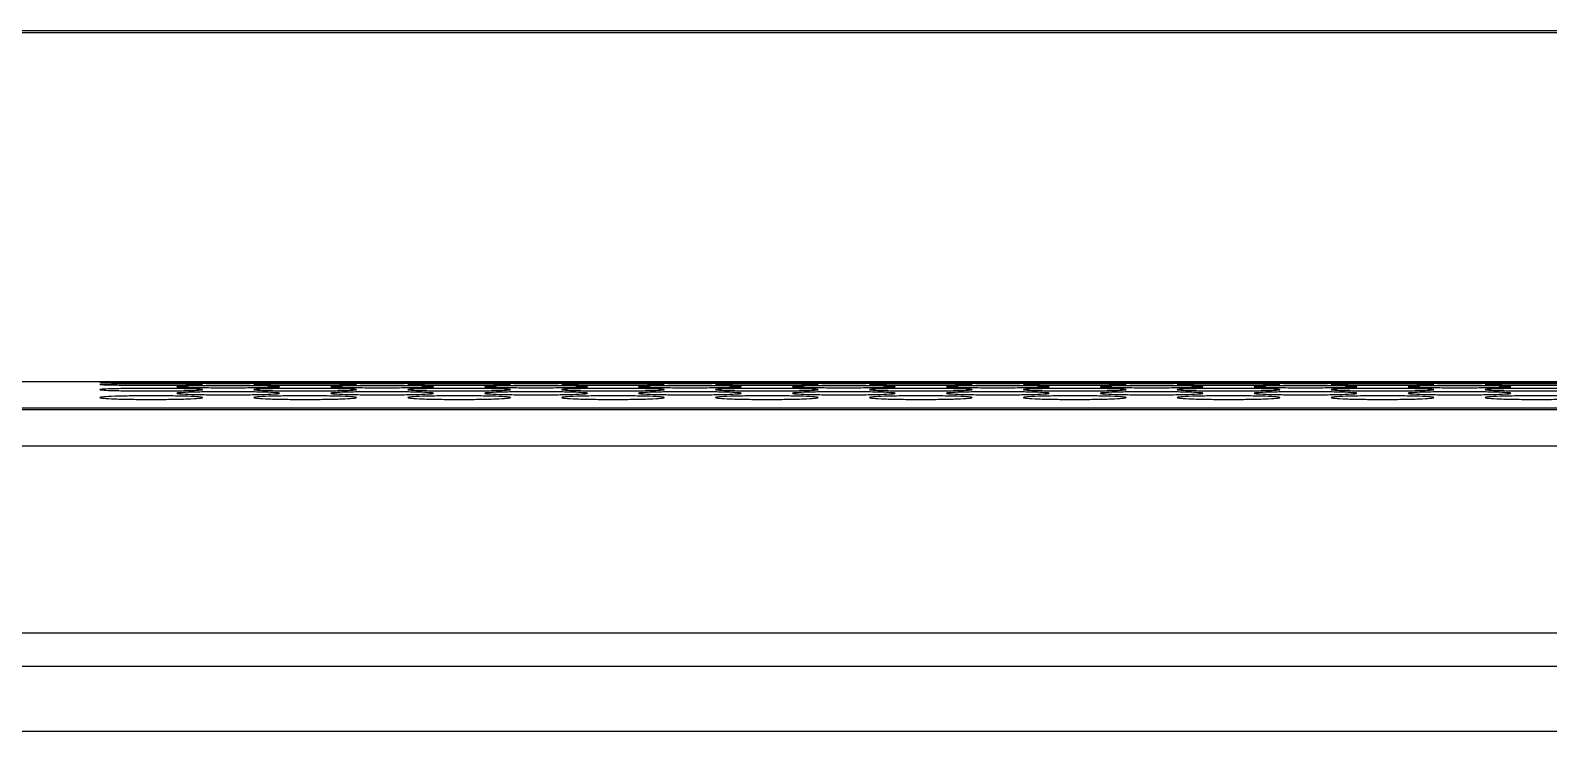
# Model space of a CAD drawing. Header units: millimetres. Extents: x 0.6 to 29.2, y 0.5 to 20.5.
# Drawn here: x 19.432 to 20.221, y 10.275 to 10.639 of the extents above; entities that cross this region are included whole.
import ezdxf

# ---------------------------------------------------------------- set-up
doc = ezdxf.new("R2010")
doc.units = ezdxf.units.MM

msp = doc.modelspace()

# ---------------------------------------------------------------- linework, layer by layer
for p, q in [((17.86135, 10.63898), (20.86135, 10.63898)), ((17.86135, 10.63796), (20.86135, 10.63796)), ((19.51542, 10.45639), (19.20728, 10.45639)), ((19.59542, 10.45639), (19.55394, 10.45639)), ((19.67542, 10.45639), (19.63394, 10.45639)), ((19.75542, 10.45639), (19.71394, 10.45639)), ((19.83542, 10.45639), (19.79394, 10.45639)), ((19.91542, 10.45639), (19.87394, 10.45639)), ((19.99542, 10.45639), (19.95394, 10.45639)), ((20.07542, 10.45639), (20.03394, 10.45639)), ((20.15542, 10.45639), (20.11394, 10.45639)), ((20.23542, 10.45639), (20.19394, 10.45639)), ((17.86135, 10.44286), (20.86135, 10.44286)), ((17.86135, 10.44195), (20.86135, 10.44195)), ((17.86135, 10.42316), (20.86135, 10.42316)), ((17.86135, 10.32592), (20.86135, 10.32592)), ((17.86135, 10.30873), (20.86135, 10.30873)), ((20.79468, 10.27466), (19.39468, 10.27466))]:
    msp.add_line(p, q)
for points, knots in [([(19.49468, 10.45637), (19.49819, 10.45637), (19.50521, 10.45636), (19.51398, 10.45635), (19.52011, 10.45633), (19.52197, 10.45629), (19.52011, 10.45625), (19.51398, 10.4562), (19.50522, 10.45617), (19.49468, 10.45616), (19.48415, 10.45617), (19.47539, 10.4562), (19.46926, 10.45625), (19.4674, 10.45629), (19.46926, 10.45633), (19.47539, 10.45635), (19.48415, 10.45636), (19.49117, 10.45637), (19.49468, 10.45637)], [0, 0, 0, 0, 0.062528, 0.12499, 0.187437, 0.249996, 0.312448, 0.375003, 0.437456, 0.500008, 0.562451, 0.625015, 0.68746, 0.75002, 0.81247, 0.875027, 0.937563, 1, 1, 1, 1]), ([(19.49468, 10.45539), (19.49819, 10.45539), (19.50521, 10.45538), (19.51398, 10.4553), (19.52011, 10.45519), (19.52197, 10.45504), (19.52011, 10.45489), (19.51398, 10.45475), (19.50522, 10.45465), (19.49468, 10.45462), (19.48415, 10.45465), (19.47539, 10.45475), (19.46926, 10.45489), (19.4674, 10.45504), (19.46926, 10.45519), (19.47539, 10.4553), (19.48415, 10.45538), (19.49117, 10.45539), (19.49468, 10.45539)], [0, 0, 0, 0, 0.062528, 0.12499, 0.187437, 0.249996, 0.312448, 0.375003, 0.437456, 0.500008, 0.562451, 0.625015, 0.68746, 0.750019, 0.81247, 0.875027, 0.937563, 1, 1, 1, 1]), ([(19.49468, 10.45297), (19.49819, 10.45296), (19.50521, 10.45295), (19.51398, 10.4528), (19.52011, 10.4526), (19.52197, 10.45234), (19.52011, 10.45208), (19.51398, 10.45185), (19.50522, 10.45169), (19.49468, 10.45164), (19.48415, 10.45169), (19.47539, 10.45185), (19.46926, 10.45208), (19.4674, 10.45234), (19.46926, 10.4526), (19.47539, 10.4528), (19.48415, 10.45295), (19.49117, 10.45297), (19.49468, 10.45297)], [0, 0, 0, 0, 0.062528, 0.12499, 0.187437, 0.249996, 0.312447, 0.375003, 0.437456, 0.500008, 0.562451, 0.625015, 0.68746, 0.750019, 0.81247, 0.875027, 0.937563, 1, 1, 1, 1]), ([(19.49468, 10.44911), (19.49819, 10.4491), (19.50521, 10.44908), (19.51398, 10.44887), (19.52011, 10.44857), (19.52197, 10.44821), (19.52011, 10.44783), (19.51398, 10.44751), (19.50522, 10.44729), (19.49468, 10.44722), (19.48415, 10.44729), (19.47539, 10.44751), (19.46926, 10.44783), (19.4674, 10.44821), (19.46926, 10.44857), (19.47539, 10.44887), (19.48415, 10.44908), (19.49117, 10.4491), (19.49468, 10.44911)], [0, 0, 0, 0, 0.062528, 0.12499, 0.187437, 0.249996, 0.312447, 0.375003, 0.437456, 0.500008, 0.562451, 0.625015, 0.68746, 0.75002, 0.81247, 0.875027, 0.937563, 1, 1, 1, 1]), ([(19.53468, 10.45606), (19.53819, 10.45606), (19.54521, 10.45605), (19.55398, 10.45601), (19.56011, 10.45594), (19.56197, 10.45585), (19.56011, 10.45575), (19.55398, 10.45566), (19.54522, 10.45559), (19.53468, 10.45557), (19.52415, 10.45559), (19.51539, 10.45566), (19.50926, 10.45575), (19.5074, 10.45585), (19.50926, 10.45594), (19.51539, 10.45601), (19.52415, 10.45605), (19.53117, 10.45606), (19.53468, 10.45606)], [0, 0, 0, 0, 0.062528, 0.12499, 0.187437, 0.249996, 0.312448, 0.375003, 0.437456, 0.500007, 0.562452, 0.625015, 0.68746, 0.750019, 0.81247, 0.875027, 0.937563, 1, 1, 1, 1]), ([(19.53468, 10.45436), (19.53819, 10.45436), (19.54521, 10.45434), (19.55398, 10.45423), (19.56011, 10.45407), (19.56197, 10.45387), (19.56011, 10.45366), (19.55398, 10.45348), (19.54522, 10.45335), (19.53468, 10.45331), (19.52415, 10.45335), (19.51539, 10.45348), (19.50926, 10.45366), (19.5074, 10.45387), (19.50926, 10.45407), (19.51539, 10.45423), (19.52415, 10.45434), (19.53117, 10.45436), (19.53468, 10.45436)], [0, 0, 0, 0, 0.0625282, 0.1249904, 0.1874368, 0.2499958, 0.3124478, 0.3750034, 0.4374559, 0.5000074, 0.5624515, 0.6250154, 0.6874597, 0.7500194, 0.8124698, 0.8750273, 0.9375634, 1, 1, 1, 1]), ([(19.53468, 10.45122), (19.53819, 10.45121), (19.54521, 10.45119), (19.55398, 10.45101), (19.56011, 10.45076), (19.56197, 10.45045), (19.56011, 10.45013), (19.55398, 10.44986), (19.54522, 10.44967), (19.53468, 10.44961), (19.52415, 10.44967), (19.51539, 10.44986), (19.50926, 10.45013), (19.5074, 10.45045), (19.50926, 10.45076), (19.51539, 10.45101), (19.52415, 10.45119), (19.53117, 10.45121), (19.53468, 10.45122)], [0, 0, 0, 0, 0.062528, 0.12499, 0.187437, 0.249996, 0.312448, 0.375003, 0.437456, 0.500007, 0.562452, 0.625015, 0.68746, 0.75002, 0.81247, 0.875027, 0.937563, 1, 1, 1, 1]), ([(19.55394, 10.45639), (19.55381, 10.45639), (19.55176, 10.45639), (19.54501, 10.45639), (19.53468, 10.45639), (19.52435, 10.45639), (19.51761, 10.45639), (19.51555, 10.45639), (19.51542, 10.45639)], [0, 0, 0, 0, 0.016729, 0.258211, 0.500075, 0.741524, 0.983435, 1, 1, 1, 1]), ([(19.57468, 10.45637), (19.57819, 10.45637), (19.58521, 10.45636), (19.59398, 10.45635), (19.60011, 10.45633), (19.60197, 10.45629), (19.60011, 10.45625), (19.59398, 10.4562), (19.58522, 10.45617), (19.57468, 10.45616), (19.56415, 10.45617), (19.55539, 10.4562), (19.54926, 10.45625), (19.5474, 10.45629), (19.54926, 10.45633), (19.55539, 10.45635), (19.56415, 10.45636), (19.57117, 10.45637), (19.57468, 10.45637)], [0, 0, 0, 0, 0.062528, 0.12499, 0.187437, 0.249996, 0.312448, 0.375003, 0.437456, 0.500007, 0.562452, 0.625015, 0.68746, 0.75002, 0.81247, 0.875027, 0.937563, 1, 1, 1, 1]), ([(19.57468, 10.45539), (19.57819, 10.45539), (19.58521, 10.45538), (19.59398, 10.4553), (19.60011, 10.45519), (19.60197, 10.45504), (19.60011, 10.45489), (19.59398, 10.45475), (19.58522, 10.45465), (19.57468, 10.45462), (19.56415, 10.45465), (19.55539, 10.45475), (19.54926, 10.45489), (19.5474, 10.45504), (19.54926, 10.45519), (19.55539, 10.4553), (19.56415, 10.45538), (19.57117, 10.45539), (19.57468, 10.45539)], [0, 0, 0, 0, 0.0625282, 0.1249903, 0.1874369, 0.2499958, 0.3124478, 0.3750033, 0.437456, 0.5000075, 0.5624517, 0.6250151, 0.6874599, 0.7500195, 0.8124699, 0.8750273, 0.9375634, 1, 1, 1, 1]), ([(19.57468, 10.45297), (19.57819, 10.45296), (19.58521, 10.45295), (19.59398, 10.4528), (19.60011, 10.4526), (19.60197, 10.45234), (19.60011, 10.45208), (19.59398, 10.45185), (19.58522, 10.45169), (19.57468, 10.45164), (19.56415, 10.45169), (19.55539, 10.45185), (19.54926, 10.45208), (19.5474, 10.45234), (19.54926, 10.4526), (19.55539, 10.4528), (19.56415, 10.45295), (19.57117, 10.45297), (19.57468, 10.45297)], [0, 0, 0, 0, 0.062528, 0.12499, 0.187437, 0.249996, 0.312448, 0.375003, 0.437456, 0.500007, 0.562452, 0.625015, 0.68746, 0.750019, 0.81247, 0.875027, 0.937563, 1, 1, 1, 1]), ([(19.57468, 10.44911), (19.57819, 10.4491), (19.58521, 10.44908), (19.59398, 10.44887), (19.60011, 10.44857), (19.60197, 10.44821), (19.60011, 10.44783), (19.59398, 10.44751), (19.58522, 10.44729), (19.57468, 10.44722), (19.56415, 10.44729), (19.55539, 10.44751), (19.54926, 10.44783), (19.5474, 10.44821), (19.54926, 10.44857), (19.55539, 10.44887), (19.56415, 10.44908), (19.57117, 10.4491), (19.57468, 10.44911)], [0, 0, 0, 0, 0.062528, 0.12499, 0.187437, 0.249996, 0.312448, 0.375003, 0.437456, 0.500007, 0.562451, 0.625015, 0.68746, 0.75002, 0.81247, 0.875027, 0.937563, 1, 1, 1, 1]), ([(19.61468, 10.45606), (19.61819, 10.45606), (19.62521, 10.45605), (19.63398, 10.45601), (19.64011, 10.45594), (19.64197, 10.45585), (19.64011, 10.45575), (19.63398, 10.45566), (19.62522, 10.45559), (19.61468, 10.45557), (19.60415, 10.45559), (19.59539, 10.45566), (19.58926, 10.45575), (19.5874, 10.45585), (19.58926, 10.45594), (19.59539, 10.45601), (19.60415, 10.45605), (19.61117, 10.45606), (19.61468, 10.45606)], [0, 0, 0, 0, 0.062528, 0.12499, 0.187437, 0.249995, 0.312447, 0.375002, 0.437456, 0.500008, 0.562451, 0.625015, 0.687459, 0.750019, 0.812469, 0.875027, 0.937563, 1, 1, 1, 1]), ([(19.61468, 10.45436), (19.61819, 10.45436), (19.62521, 10.45434), (19.63398, 10.45423), (19.64011, 10.45407), (19.64197, 10.45387), (19.64011, 10.45366), (19.63398, 10.45348), (19.62522, 10.45335), (19.61468, 10.45331), (19.60415, 10.45335), (19.59539, 10.45348), (19.58926, 10.45366), (19.5874, 10.45387), (19.58926, 10.45407), (19.59539, 10.45423), (19.60415, 10.45434), (19.61117, 10.45436), (19.61468, 10.45436)], [0, 0, 0, 0, 0.062528, 0.12499, 0.187437, 0.249995, 0.312447, 0.375003, 0.437456, 0.500008, 0.562451, 0.625015, 0.687459, 0.750019, 0.812469, 0.875027, 0.937563, 1, 1, 1, 1]), ([(19.61468, 10.45122), (19.61819, 10.45121), (19.62521, 10.45119), (19.63398, 10.45101), (19.64011, 10.45076), (19.64197, 10.45045), (19.64011, 10.45013), (19.63398, 10.44986), (19.62522, 10.44967), (19.61468, 10.44961), (19.60415, 10.44967), (19.59539, 10.44986), (19.58926, 10.45013), (19.5874, 10.45045), (19.58926, 10.45076), (19.59539, 10.45101), (19.60415, 10.45119), (19.61117, 10.45121), (19.61468, 10.45122)], [0, 0, 0, 0, 0.062528, 0.12499, 0.187436, 0.249995, 0.312447, 0.375003, 0.437456, 0.500008, 0.562451, 0.625015, 0.687459, 0.750019, 0.812469, 0.875027, 0.937563, 1, 1, 1, 1]), ([(19.63394, 10.45639), (19.63381, 10.45639), (19.63176, 10.45639), (19.62501, 10.45639), (19.61468, 10.45639), (19.60435, 10.45639), (19.59761, 10.45639), (19.59555, 10.45639), (19.59542, 10.45639)], [0, 0, 0, 0, 0.016728, 0.258212, 0.500078, 0.741525, 0.983437, 1, 1, 1, 1]), ([(19.65468, 10.45637), (19.65819, 10.45637), (19.66521, 10.45636), (19.67398, 10.45635), (19.68011, 10.45633), (19.68197, 10.45629), (19.68011, 10.45625), (19.67398, 10.4562), (19.66522, 10.45617), (19.65468, 10.45616), (19.64415, 10.45617), (19.63539, 10.4562), (19.62926, 10.45625), (19.6274, 10.45629), (19.62926, 10.45633), (19.63539, 10.45635), (19.64415, 10.45636), (19.65117, 10.45637), (19.65468, 10.45637)], [0, 0, 0, 0, 0.062528, 0.124991, 0.187437, 0.249996, 0.312448, 0.375004, 0.437456, 0.500008, 0.562452, 0.625015, 0.68746, 0.75002, 0.81247, 0.875028, 0.937564, 1, 1, 1, 1]), ([(19.65468, 10.45539), (19.65819, 10.45539), (19.66521, 10.45538), (19.67398, 10.4553), (19.68011, 10.45519), (19.68197, 10.45504), (19.68011, 10.45489), (19.67398, 10.45475), (19.66522, 10.45465), (19.65468, 10.45462), (19.64415, 10.45465), (19.63539, 10.45475), (19.62926, 10.45489), (19.6274, 10.45504), (19.62926, 10.45519), (19.63539, 10.4553), (19.64415, 10.45538), (19.65117, 10.45539), (19.65468, 10.45539)], [0, 0, 0, 0, 0.062528, 0.124991, 0.187437, 0.249996, 0.312448, 0.375004, 0.437456, 0.500008, 0.562452, 0.625015, 0.68746, 0.75002, 0.81247, 0.875028, 0.937564, 1, 1, 1, 1]), ([(19.65468, 10.45297), (19.65819, 10.45296), (19.66521, 10.45295), (19.67398, 10.4528), (19.68011, 10.4526), (19.68197, 10.45234), (19.68011, 10.45208), (19.67398, 10.45185), (19.66522, 10.45169), (19.65468, 10.45164), (19.64415, 10.45169), (19.63539, 10.45185), (19.62926, 10.45208), (19.6274, 10.45234), (19.62926, 10.4526), (19.63539, 10.4528), (19.64415, 10.45295), (19.65117, 10.45297), (19.65468, 10.45297)], [0, 0, 0, 0, 0.0625282, 0.124991, 0.1874372, 0.2499962, 0.3124479, 0.3750038, 0.4374561, 0.5000081, 0.5624523, 0.6250154, 0.6874602, 0.7500198, 0.8124703, 0.8750278, 0.9375639, 1, 1, 1, 1]), ([(19.65468, 10.44911), (19.65819, 10.4491), (19.66521, 10.44908), (19.67398, 10.44887), (19.68011, 10.44857), (19.68197, 10.44821), (19.68011, 10.44783), (19.67398, 10.44751), (19.66522, 10.44729), (19.65468, 10.44722), (19.64415, 10.44729), (19.63539, 10.44751), (19.62926, 10.44783), (19.6274, 10.44821), (19.62926, 10.44857), (19.63539, 10.44887), (19.64415, 10.44908), (19.65117, 10.4491), (19.65468, 10.44911)], [0, 0, 0, 0, 0.062528, 0.124991, 0.187437, 0.249996, 0.312448, 0.375004, 0.437456, 0.500008, 0.562452, 0.625015, 0.68746, 0.75002, 0.81247, 0.875028, 0.937564, 1, 1, 1, 1]), ([(19.69468, 10.45606), (19.69819, 10.45606), (19.70521, 10.45605), (19.71398, 10.45601), (19.72011, 10.45594), (19.72197, 10.45585), (19.72011, 10.45575), (19.71398, 10.45566), (19.70522, 10.45559), (19.69468, 10.45557), (19.68415, 10.45559), (19.67539, 10.45566), (19.66926, 10.45575), (19.6674, 10.45585), (19.66926, 10.45594), (19.67539, 10.45601), (19.68415, 10.45605), (19.69117, 10.45606), (19.69468, 10.45606)], [0, 0, 0, 0, 0.062528, 0.12499, 0.187437, 0.249996, 0.312448, 0.375003, 0.437455, 0.500007, 0.562451, 0.625015, 0.68746, 0.750019, 0.812469, 0.875027, 0.937563, 1, 1, 1, 1]), ([(19.69468, 10.45436), (19.69819, 10.45436), (19.70521, 10.45434), (19.71398, 10.45423), (19.72011, 10.45407), (19.72197, 10.45387), (19.72011, 10.45366), (19.71398, 10.45348), (19.70522, 10.45335), (19.69468, 10.45331), (19.68415, 10.45335), (19.67539, 10.45348), (19.66926, 10.45366), (19.6674, 10.45387), (19.66926, 10.45407), (19.67539, 10.45423), (19.68415, 10.45434), (19.69117, 10.45436), (19.69468, 10.45436)], [0, 0, 0, 0, 0.062528, 0.12499, 0.187436, 0.249996, 0.312448, 0.375003, 0.437455, 0.500007, 0.562451, 0.625015, 0.68746, 0.750019, 0.812469, 0.875027, 0.937563, 1, 1, 1, 1]), ([(19.69468, 10.45122), (19.69819, 10.45121), (19.70521, 10.45119), (19.71398, 10.45101), (19.72011, 10.45076), (19.72197, 10.45045), (19.72011, 10.45013), (19.71398, 10.44986), (19.70522, 10.44967), (19.69468, 10.44961), (19.68415, 10.44967), (19.67539, 10.44986), (19.66926, 10.45013), (19.6674, 10.45045), (19.66926, 10.45076), (19.67539, 10.45101), (19.68415, 10.45119), (19.69117, 10.45121), (19.69468, 10.45122)], [0, 0, 0, 0, 0.0625282, 0.1249896, 0.1874363, 0.2499955, 0.3124478, 0.3750029, 0.4374548, 0.5000069, 0.562451, 0.6250151, 0.6874597, 0.7500195, 0.8124694, 0.8750267, 0.9375628, 1, 1, 1, 1]), ([(19.71394, 10.45639), (19.71381, 10.45639), (19.71176, 10.45639), (19.70501, 10.45639), (19.69468, 10.45639), (19.68435, 10.45639), (19.67761, 10.45639), (19.67555, 10.45639), (19.67542, 10.45639)], [0, 0, 0, 0, 0.01673, 0.25821, 0.500076, 0.741524, 0.983437, 1, 1, 1, 1]), ([(19.73468, 10.45637), (19.73819, 10.45637), (19.74521, 10.45636), (19.75398, 10.45635), (19.76011, 10.45633), (19.76197, 10.45629), (19.76011, 10.45625), (19.75398, 10.4562), (19.74522, 10.45617), (19.73468, 10.45616), (19.72415, 10.45617), (19.71539, 10.4562), (19.70926, 10.45625), (19.7074, 10.45629), (19.70926, 10.45633), (19.71539, 10.45635), (19.72415, 10.45636), (19.73117, 10.45637), (19.73468, 10.45637)], [0, 0, 0, 0, 0.062528, 0.12499, 0.187437, 0.249995, 0.312447, 0.375003, 0.437455, 0.500007, 0.562451, 0.625015, 0.687459, 0.750019, 0.812469, 0.875027, 0.937563, 1, 1, 1, 1]), ([(19.73468, 10.45539), (19.73819, 10.45539), (19.74521, 10.45538), (19.75398, 10.4553), (19.76011, 10.45519), (19.76197, 10.45504), (19.76011, 10.45489), (19.75398, 10.45475), (19.74522, 10.45465), (19.73468, 10.45462), (19.72415, 10.45465), (19.71539, 10.45475), (19.70926, 10.45489), (19.7074, 10.45504), (19.70926, 10.45519), (19.71539, 10.4553), (19.72415, 10.45538), (19.73117, 10.45539), (19.73468, 10.45539)], [0, 0, 0, 0, 0.062528, 0.12499, 0.187437, 0.249995, 0.312447, 0.375003, 0.437455, 0.500007, 0.562451, 0.625014, 0.687459, 0.750019, 0.812469, 0.875027, 0.937563, 1, 1, 1, 1]), ([(19.73468, 10.45297), (19.73819, 10.45296), (19.74521, 10.45295), (19.75398, 10.4528), (19.76011, 10.4526), (19.76197, 10.45234), (19.76011, 10.45208), (19.75398, 10.45185), (19.74522, 10.45169), (19.73468, 10.45164), (19.72415, 10.45169), (19.71539, 10.45185), (19.70926, 10.45208), (19.7074, 10.45234), (19.70926, 10.4526), (19.71539, 10.4528), (19.72415, 10.45295), (19.73117, 10.45297), (19.73468, 10.45297)], [0, 0, 0, 0, 0.062528, 0.12499, 0.187437, 0.249995, 0.312447, 0.375003, 0.437455, 0.500007, 0.562451, 0.625015, 0.687459, 0.750019, 0.812469, 0.875027, 0.937563, 1, 1, 1, 1]), ([(19.73468, 10.44911), (19.73819, 10.4491), (19.74521, 10.44908), (19.75398, 10.44887), (19.76011, 10.44857), (19.76197, 10.44821), (19.76011, 10.44783), (19.75398, 10.44751), (19.74522, 10.44729), (19.73468, 10.44722), (19.72415, 10.44729), (19.71539, 10.44751), (19.70926, 10.44783), (19.7074, 10.44821), (19.70926, 10.44857), (19.71539, 10.44887), (19.72415, 10.44908), (19.73117, 10.4491), (19.73468, 10.44911)], [0, 0, 0, 0, 0.062528, 0.12499, 0.187437, 0.249995, 0.312447, 0.375003, 0.437455, 0.500007, 0.562451, 0.625015, 0.687459, 0.750019, 0.812469, 0.875027, 0.937563, 1, 1, 1, 1]), ([(19.77468, 10.45606), (19.77819, 10.45606), (19.78521, 10.45605), (19.79398, 10.45601), (19.80011, 10.45594), (19.80197, 10.45585), (19.80011, 10.45575), (19.79398, 10.45566), (19.78522, 10.45559), (19.77468, 10.45557), (19.76415, 10.45559), (19.75539, 10.45566), (19.74926, 10.45575), (19.7474, 10.45585), (19.74926, 10.45594), (19.75539, 10.45601), (19.76415, 10.45605), (19.77117, 10.45606), (19.77468, 10.45606)], [0, 0, 0, 0, 0.0625282, 0.1249898, 0.1874367, 0.2499957, 0.3124475, 0.3750033, 0.4374554, 0.5000075, 0.5624517, 0.6250157, 0.6874597, 0.7500194, 0.8124697, 0.8750276, 0.9375628, 1, 1, 1, 1]), ([(19.77468, 10.45436), (19.77819, 10.45436), (19.78521, 10.45434), (19.79398, 10.45423), (19.80011, 10.45407), (19.80197, 10.45387), (19.80011, 10.45366), (19.79398, 10.45348), (19.78522, 10.45335), (19.77468, 10.45331), (19.76415, 10.45335), (19.75539, 10.45348), (19.74926, 10.45366), (19.7474, 10.45387), (19.74926, 10.45407), (19.75539, 10.45423), (19.76415, 10.45434), (19.77117, 10.45436), (19.77468, 10.45436)], [0, 0, 0, 0, 0.062528, 0.12499, 0.187437, 0.249996, 0.312448, 0.375004, 0.437455, 0.500008, 0.562452, 0.625016, 0.68746, 0.750019, 0.81247, 0.875028, 0.937563, 1, 1, 1, 1]), ([(19.77468, 10.45122), (19.77819, 10.45121), (19.78521, 10.45119), (19.79398, 10.45101), (19.80011, 10.45076), (19.80197, 10.45045), (19.80011, 10.45013), (19.79398, 10.44986), (19.78522, 10.44967), (19.77468, 10.44961), (19.76415, 10.44967), (19.75539, 10.44986), (19.74926, 10.45013), (19.7474, 10.45045), (19.74926, 10.45076), (19.75539, 10.45101), (19.76415, 10.45119), (19.77117, 10.45121), (19.77468, 10.45122)], [0, 0, 0, 0, 0.062528, 0.12499, 0.187436, 0.249996, 0.312448, 0.375003, 0.437455, 0.500008, 0.562452, 0.625016, 0.68746, 0.75002, 0.81247, 0.875028, 0.937563, 1, 1, 1, 1]), ([(19.79394, 10.45639), (19.79381, 10.45639), (19.79175, 10.45639), (19.78501, 10.45639), (19.77468, 10.45639), (19.76435, 10.45639), (19.75761, 10.45639), (19.75555, 10.45639), (19.75542, 10.45639)], [0, 0, 0, 0, 0.01673, 0.25821, 0.500076, 0.741524, 0.983437, 1, 1, 1, 1]), ([(19.81468, 10.45637), (19.81819, 10.45637), (19.82521, 10.45636), (19.83398, 10.45635), (19.84011, 10.45633), (19.84197, 10.45629), (19.84011, 10.45625), (19.83398, 10.4562), (19.82522, 10.45617), (19.81468, 10.45616), (19.80415, 10.45617), (19.79539, 10.4562), (19.78926, 10.45625), (19.7874, 10.45629), (19.78926, 10.45633), (19.79539, 10.45635), (19.80415, 10.45636), (19.81117, 10.45637), (19.81468, 10.45637)], [0, 0, 0, 0, 0.062528, 0.12499, 0.187437, 0.249996, 0.312447, 0.375002, 0.437456, 0.500008, 0.562451, 0.625015, 0.68746, 0.750019, 0.812469, 0.875027, 0.937563, 1, 1, 1, 1]), ([(19.81468, 10.45539), (19.81819, 10.45539), (19.82521, 10.45538), (19.83398, 10.4553), (19.84011, 10.45519), (19.84197, 10.45504), (19.84011, 10.45489), (19.83398, 10.45475), (19.82522, 10.45465), (19.81468, 10.45462), (19.80415, 10.45465), (19.79539, 10.45475), (19.78926, 10.45489), (19.7874, 10.45504), (19.78926, 10.45519), (19.79539, 10.4553), (19.80415, 10.45538), (19.81117, 10.45539), (19.81468, 10.45539)], [0, 0, 0, 0, 0.062528, 0.12499, 0.187437, 0.249995, 0.312447, 0.375003, 0.437456, 0.500008, 0.562451, 0.625015, 0.68746, 0.750019, 0.812469, 0.875027, 0.937563, 1, 1, 1, 1]), ([(19.81468, 10.45297), (19.81819, 10.45296), (19.82521, 10.45295), (19.83398, 10.4528), (19.84011, 10.4526), (19.84197, 10.45234), (19.84011, 10.45208), (19.83398, 10.45185), (19.82522, 10.45169), (19.81468, 10.45164), (19.80415, 10.45169), (19.79539, 10.45185), (19.78926, 10.45208), (19.7874, 10.45234), (19.78926, 10.4526), (19.79539, 10.4528), (19.80415, 10.45295), (19.81117, 10.45297), (19.81468, 10.45297)], [0, 0, 0, 0, 0.062528, 0.12499, 0.187437, 0.249996, 0.312447, 0.375002, 0.437456, 0.500008, 0.562451, 0.625015, 0.68746, 0.750019, 0.812469, 0.875027, 0.937563, 1, 1, 1, 1]), ([(19.81468, 10.44911), (19.81819, 10.4491), (19.82521, 10.44908), (19.83398, 10.44887), (19.84011, 10.44857), (19.84197, 10.44821), (19.84011, 10.44783), (19.83398, 10.44751), (19.82522, 10.44729), (19.81468, 10.44722), (19.80415, 10.44729), (19.79539, 10.44751), (19.78926, 10.44783), (19.7874, 10.44821), (19.78926, 10.44857), (19.79539, 10.44887), (19.80415, 10.44908), (19.81117, 10.4491), (19.81468, 10.44911)], [0, 0, 0, 0, 0.062528, 0.12499, 0.187437, 0.249995, 0.312447, 0.375002, 0.437456, 0.500008, 0.562451, 0.625015, 0.68746, 0.750019, 0.812469, 0.875027, 0.937563, 1, 1, 1, 1]), ([(19.85468, 10.45606), (19.85819, 10.45606), (19.86521, 10.45605), (19.87398, 10.45601), (19.88011, 10.45594), (19.88197, 10.45585), (19.88011, 10.45575), (19.87398, 10.45566), (19.86522, 10.45559), (19.85468, 10.45557), (19.84415, 10.45559), (19.83539, 10.45566), (19.82926, 10.45575), (19.8274, 10.45585), (19.82926, 10.45594), (19.83539, 10.45601), (19.84415, 10.45605), (19.85117, 10.45606), (19.85468, 10.45606)], [0, 0, 0, 0, 0.0625282, 0.1249908, 0.1874372, 0.2499962, 0.3124481, 0.3750038, 0.437456, 0.5000081, 0.5624523, 0.6250155, 0.6874601, 0.7500199, 0.8124704, 0.8750278, 0.9375639, 1, 1, 1, 1]), ([(19.85468, 10.45436), (19.85819, 10.45436), (19.86521, 10.45434), (19.87398, 10.45423), (19.88011, 10.45407), (19.88197, 10.45387), (19.88011, 10.45366), (19.87398, 10.45348), (19.86522, 10.45335), (19.85468, 10.45331), (19.84415, 10.45335), (19.83539, 10.45348), (19.82926, 10.45366), (19.8274, 10.45387), (19.82926, 10.45407), (19.83539, 10.45423), (19.84415, 10.45434), (19.85117, 10.45436), (19.85468, 10.45436)], [0, 0, 0, 0, 0.062528, 0.124991, 0.187437, 0.249996, 0.312448, 0.375004, 0.437456, 0.500008, 0.562452, 0.625016, 0.68746, 0.75002, 0.81247, 0.875028, 0.937564, 1, 1, 1, 1]), ([(19.85468, 10.45122), (19.85819, 10.45121), (19.86521, 10.45119), (19.87398, 10.45101), (19.88011, 10.45076), (19.88197, 10.45045), (19.88011, 10.45013), (19.87398, 10.44986), (19.86522, 10.44967), (19.85468, 10.44961), (19.84415, 10.44967), (19.83539, 10.44986), (19.82926, 10.45013), (19.8274, 10.45045), (19.82926, 10.45076), (19.83539, 10.45101), (19.84415, 10.45119), (19.85117, 10.45121), (19.85468, 10.45122)], [0, 0, 0, 0, 0.062528, 0.124991, 0.187437, 0.249996, 0.312448, 0.375004, 0.437456, 0.500008, 0.562452, 0.625015, 0.68746, 0.75002, 0.81247, 0.875028, 0.937564, 1, 1, 1, 1]), ([(19.87394, 10.45639), (19.87381, 10.45639), (19.87175, 10.45639), (19.86501, 10.45639), (19.85468, 10.45639), (19.84435, 10.45639), (19.83761, 10.45639), (19.83555, 10.45639), (19.83542, 10.45639)], [0, 0, 0, 0, 0.01673, 0.25821, 0.500076, 0.741525, 0.983434, 1, 1, 1, 1]), ([(19.89468, 10.45637), (19.89819, 10.45637), (19.90521, 10.45636), (19.91398, 10.45635), (19.92011, 10.45633), (19.92197, 10.45629), (19.92011, 10.45625), (19.91398, 10.4562), (19.90522, 10.45617), (19.89468, 10.45616), (19.88415, 10.45617), (19.87539, 10.4562), (19.86926, 10.45625), (19.8674, 10.45629), (19.86926, 10.45633), (19.87539, 10.45635), (19.88415, 10.45636), (19.89117, 10.45637), (19.89468, 10.45637)], [0, 0, 0, 0, 0.062528, 0.12499, 0.187437, 0.249996, 0.312448, 0.375003, 0.437456, 0.500007, 0.562451, 0.625015, 0.68746, 0.750019, 0.812469, 0.875027, 0.937563, 1, 1, 1, 1]), ([(19.89468, 10.45539), (19.89819, 10.45539), (19.90521, 10.45538), (19.91398, 10.4553), (19.92011, 10.45519), (19.92197, 10.45504), (19.92011, 10.45489), (19.91398, 10.45475), (19.90522, 10.45465), (19.89468, 10.45462), (19.88415, 10.45465), (19.87539, 10.45475), (19.86926, 10.45489), (19.8674, 10.45504), (19.86926, 10.45519), (19.87539, 10.4553), (19.88415, 10.45538), (19.89117, 10.45539), (19.89468, 10.45539)], [0, 0, 0, 0, 0.062528, 0.12499, 0.187437, 0.249996, 0.312448, 0.375003, 0.437456, 0.500007, 0.562451, 0.625015, 0.68746, 0.750019, 0.812469, 0.875027, 0.937563, 1, 1, 1, 1]), ([(19.89468, 10.45297), (19.89819, 10.45296), (19.90521, 10.45295), (19.91398, 10.4528), (19.92011, 10.4526), (19.92197, 10.45234), (19.92011, 10.45208), (19.91398, 10.45185), (19.90522, 10.45169), (19.89468, 10.45164), (19.88415, 10.45169), (19.87539, 10.45185), (19.86926, 10.45208), (19.8674, 10.45234), (19.86926, 10.4526), (19.87539, 10.4528), (19.88415, 10.45295), (19.89117, 10.45297), (19.89468, 10.45297)], [0, 0, 0, 0, 0.062528, 0.12499, 0.187437, 0.249996, 0.312448, 0.375003, 0.437456, 0.500007, 0.562451, 0.625015, 0.68746, 0.750019, 0.812469, 0.875027, 0.937563, 1, 1, 1, 1]), ([(19.89468, 10.44911), (19.89819, 10.4491), (19.90521, 10.44908), (19.91398, 10.44887), (19.92011, 10.44857), (19.92197, 10.44821), (19.92011, 10.44783), (19.91398, 10.44751), (19.90522, 10.44729), (19.89468, 10.44722), (19.88415, 10.44729), (19.87539, 10.44751), (19.86926, 10.44783), (19.8674, 10.44821), (19.86926, 10.44857), (19.87539, 10.44887), (19.88415, 10.44908), (19.89117, 10.4491), (19.89468, 10.44911)], [0, 0, 0, 0, 0.0625283, 0.1249898, 0.1874367, 0.2499954, 0.3124475, 0.3750027, 0.4374558, 0.5000067, 0.5624508, 0.625015, 0.6874597, 0.7500193, 0.8124693, 0.8750268, 0.9375627, 1, 1, 1, 1]), ([(19.93468, 10.45606), (19.93819, 10.45606), (19.94521, 10.45605), (19.95398, 10.45601), (19.96011, 10.45594), (19.96197, 10.45585), (19.96011, 10.45575), (19.95398, 10.45566), (19.94522, 10.45559), (19.93468, 10.45557), (19.92415, 10.45559), (19.91539, 10.45566), (19.90926, 10.45575), (19.9074, 10.45585), (19.90926, 10.45594), (19.91539, 10.45601), (19.92415, 10.45605), (19.93117, 10.45606), (19.93468, 10.45606)], [0, 0, 0, 0, 0.062529, 0.124991, 0.187437, 0.249996, 0.312448, 0.375004, 0.437456, 0.500008, 0.562452, 0.625016, 0.68746, 0.75002, 0.81247, 0.875028, 0.937564, 1, 1, 1, 1]), ([(19.93468, 10.45436), (19.93819, 10.45436), (19.94521, 10.45434), (19.95398, 10.45423), (19.96011, 10.45407), (19.96197, 10.45387), (19.96011, 10.45366), (19.95398, 10.45348), (19.94522, 10.45335), (19.93468, 10.45331), (19.92415, 10.45335), (19.91539, 10.45348), (19.90926, 10.45366), (19.9074, 10.45387), (19.90926, 10.45407), (19.91539, 10.45423), (19.92415, 10.45434), (19.93117, 10.45436), (19.93468, 10.45436)], [0, 0, 0, 0, 0.062529, 0.124991, 0.187437, 0.249996, 0.312448, 0.375004, 0.437456, 0.500008, 0.562452, 0.625016, 0.68746, 0.75002, 0.81247, 0.875028, 0.937564, 1, 1, 1, 1]), ([(19.93468, 10.45122), (19.93819, 10.45121), (19.94521, 10.45119), (19.95398, 10.45101), (19.96011, 10.45076), (19.96197, 10.45045), (19.96011, 10.45013), (19.95398, 10.44986), (19.94522, 10.44967), (19.93468, 10.44961), (19.92415, 10.44967), (19.91539, 10.44986), (19.90926, 10.45013), (19.9074, 10.45045), (19.90926, 10.45076), (19.91539, 10.45101), (19.92415, 10.45119), (19.93117, 10.45121), (19.93468, 10.45122)], [0, 0, 0, 0, 0.062529, 0.124991, 0.187437, 0.249996, 0.312448, 0.375004, 0.437456, 0.500008, 0.562452, 0.625015, 0.68746, 0.75002, 0.81247, 0.875028, 0.937564, 1, 1, 1, 1]), ([(19.95394, 10.45639), (19.95381, 10.45639), (19.95175, 10.45639), (19.94501, 10.45639), (19.93468, 10.45639), (19.92435, 10.45639), (19.91761, 10.45639), (19.91555, 10.45639), (19.91542, 10.45639)], [0, 0, 0, 0, 0.01673, 0.258211, 0.500078, 0.741527, 0.983437, 1, 1, 1, 1]), ([(19.97468, 10.45637), (19.97819, 10.45637), (19.98521, 10.45636), (19.99398, 10.45635), (20.00011, 10.45633), (20.00197, 10.45629), (20.00011, 10.45625), (19.99398, 10.4562), (19.98522, 10.45617), (19.97468, 10.45616), (19.96415, 10.45617), (19.95539, 10.4562), (19.94926, 10.45625), (19.9474, 10.45629), (19.94926, 10.45633), (19.95539, 10.45635), (19.96415, 10.45636), (19.97117, 10.45637), (19.97468, 10.45637)], [0, 0, 0, 0, 0.0625282, 0.1249898, 0.1874366, 0.2499957, 0.3124475, 0.3750033, 0.4374554, 0.5000075, 0.5624516, 0.6250157, 0.6874598, 0.7500197, 0.8124695, 0.8750278, 0.9375628, 1, 1, 1, 1]), ([(19.97468, 10.45539), (19.97819, 10.45539), (19.98521, 10.45538), (19.99398, 10.4553), (20.00011, 10.45519), (20.00197, 10.45504), (20.00011, 10.45489), (19.99398, 10.45475), (19.98522, 10.45465), (19.97468, 10.45462), (19.96415, 10.45465), (19.95539, 10.45475), (19.94926, 10.45489), (19.9474, 10.45504), (19.94926, 10.45519), (19.95539, 10.4553), (19.96415, 10.45538), (19.97117, 10.45539), (19.97468, 10.45539)], [0, 0, 0, 0, 0.062528, 0.12499, 0.187437, 0.249996, 0.312447, 0.375003, 0.437456, 0.500008, 0.562452, 0.625016, 0.68746, 0.750019, 0.81247, 0.875028, 0.937563, 1, 1, 1, 1]), ([(19.97468, 10.45297), (19.97819, 10.45296), (19.98521, 10.45295), (19.99398, 10.4528), (20.00011, 10.4526), (20.00197, 10.45234), (20.00011, 10.45208), (19.99398, 10.45185), (19.98522, 10.45169), (19.97468, 10.45164), (19.96415, 10.45169), (19.95539, 10.45185), (19.94926, 10.45208), (19.9474, 10.45234), (19.94926, 10.4526), (19.95539, 10.4528), (19.96415, 10.45295), (19.97117, 10.45297), (19.97468, 10.45297)], [0, 0, 0, 0, 0.0625282, 0.1249899, 0.1874368, 0.2499957, 0.3124474, 0.3750032, 0.4374555, 0.5000075, 0.5624516, 0.6250157, 0.6874598, 0.7500193, 0.8124696, 0.8750277, 0.9375628, 1, 1, 1, 1]), ([(19.97468, 10.44911), (19.97819, 10.4491), (19.98521, 10.44908), (19.99398, 10.44887), (20.00011, 10.44857), (20.00197, 10.44821), (20.00011, 10.44783), (19.99398, 10.44751), (19.98522, 10.44729), (19.97468, 10.44722), (19.96415, 10.44729), (19.95539, 10.44751), (19.94926, 10.44783), (19.9474, 10.44821), (19.94926, 10.44857), (19.95539, 10.44887), (19.96415, 10.44908), (19.97117, 10.4491), (19.97468, 10.44911)], [0, 0, 0, 0, 0.062528, 0.12499, 0.187437, 0.249995, 0.312447, 0.375003, 0.437455, 0.500007, 0.562451, 0.625016, 0.68746, 0.75002, 0.81247, 0.875028, 0.937563, 1, 1, 1, 1]), ([(20.01468, 10.45606), (20.01819, 10.45606), (20.02521, 10.45605), (20.03398, 10.45601), (20.04011, 10.45594), (20.04197, 10.45585), (20.04011, 10.45575), (20.03398, 10.45566), (20.02522, 10.45559), (20.01468, 10.45557), (20.00415, 10.45559), (19.99539, 10.45566), (19.98926, 10.45575), (19.9874, 10.45585), (19.98926, 10.45594), (19.99539, 10.45601), (20.00415, 10.45605), (20.01117, 10.45606), (20.01468, 10.45606)], [0, 0, 0, 0, 0.062528, 0.12499, 0.187437, 0.249996, 0.312447, 0.375002, 0.437456, 0.500008, 0.562451, 0.625015, 0.68746, 0.750019, 0.812469, 0.875027, 0.937563, 1, 1, 1, 1]), ([(20.01468, 10.45436), (20.01819, 10.45436), (20.02521, 10.45434), (20.03398, 10.45423), (20.04011, 10.45407), (20.04197, 10.45387), (20.04011, 10.45366), (20.03398, 10.45348), (20.02522, 10.45335), (20.01468, 10.45331), (20.00415, 10.45335), (19.99539, 10.45348), (19.98926, 10.45366), (19.9874, 10.45387), (19.98926, 10.45407), (19.99539, 10.45423), (20.00415, 10.45434), (20.01117, 10.45436), (20.01468, 10.45436)], [0, 0, 0, 0, 0.0625282, 0.1249899, 0.1874366, 0.2499955, 0.3124475, 0.3750028, 0.4374557, 0.5000078, 0.5624507, 0.6250151, 0.6874594, 0.750019, 0.8124692, 0.8750267, 0.9375628, 1, 1, 1, 1]), ([(20.01468, 10.45122), (20.01819, 10.45121), (20.02521, 10.45119), (20.03398, 10.45101), (20.04011, 10.45076), (20.04197, 10.45045), (20.04011, 10.45013), (20.03398, 10.44986), (20.02522, 10.44967), (20.01468, 10.44961), (20.00415, 10.44967), (19.99539, 10.44986), (19.98926, 10.45013), (19.9874, 10.45045), (19.98926, 10.45076), (19.99539, 10.45101), (20.00415, 10.45119), (20.01117, 10.45121), (20.01468, 10.45122)], [0, 0, 0, 0, 0.062528, 0.12499, 0.187436, 0.249995, 0.312448, 0.375003, 0.437456, 0.500008, 0.562451, 0.625015, 0.687459, 0.750019, 0.812469, 0.875027, 0.937563, 1, 1, 1, 1]), ([(20.03394, 10.45639), (20.03381, 10.45639), (20.03176, 10.45639), (20.02501, 10.45639), (20.01468, 10.45639), (20.00435, 10.45639), (19.99761, 10.45639), (19.99555, 10.45639), (19.99542, 10.45639)], [0, 0, 0, 0, 0.016728, 0.258212, 0.500079, 0.741523, 0.983437, 1, 1, 1, 1]), ([(20.05468, 10.45637), (20.05819, 10.45637), (20.06521, 10.45636), (20.07398, 10.45635), (20.08011, 10.45633), (20.08197, 10.45629), (20.08011, 10.45625), (20.07398, 10.4562), (20.06522, 10.45617), (20.05468, 10.45616), (20.04415, 10.45617), (20.03539, 10.4562), (20.02926, 10.45625), (20.0274, 10.45629), (20.02926, 10.45633), (20.03539, 10.45635), (20.04415, 10.45636), (20.05117, 10.45637), (20.05468, 10.45637)], [0, 0, 0, 0, 0.062528, 0.124991, 0.187437, 0.249996, 0.312448, 0.375004, 0.437456, 0.500008, 0.562452, 0.625015, 0.68746, 0.75002, 0.81247, 0.875028, 0.937564, 1, 1, 1, 1]), ([(20.05468, 10.45539), (20.05819, 10.45539), (20.06521, 10.45538), (20.07398, 10.4553), (20.08011, 10.45519), (20.08197, 10.45504), (20.08011, 10.45489), (20.07398, 10.45475), (20.06522, 10.45465), (20.05468, 10.45462), (20.04415, 10.45465), (20.03539, 10.45475), (20.02926, 10.45489), (20.0274, 10.45504), (20.02926, 10.45519), (20.03539, 10.4553), (20.04415, 10.45538), (20.05117, 10.45539), (20.05468, 10.45539)], [0, 0, 0, 0, 0.062528, 0.124991, 0.187437, 0.249996, 0.312448, 0.375004, 0.437456, 0.500008, 0.562452, 0.625015, 0.68746, 0.75002, 0.81247, 0.875028, 0.937564, 1, 1, 1, 1]), ([(20.05468, 10.45297), (20.05819, 10.45296), (20.06521, 10.45295), (20.07398, 10.4528), (20.08011, 10.4526), (20.08197, 10.45234), (20.08011, 10.45208), (20.07398, 10.45185), (20.06522, 10.45169), (20.05468, 10.45164), (20.04415, 10.45169), (20.03539, 10.45185), (20.02926, 10.45208), (20.0274, 10.45234), (20.02926, 10.4526), (20.03539, 10.4528), (20.04415, 10.45295), (20.05117, 10.45297), (20.05468, 10.45297)], [0, 0, 0, 0, 0.0625282, 0.124991, 0.1874372, 0.2499962, 0.3124479, 0.3750038, 0.4374561, 0.5000081, 0.5624523, 0.6250154, 0.6874602, 0.7500198, 0.8124703, 0.8750278, 0.9375639, 1, 1, 1, 1]), ([(20.05468, 10.44911), (20.05819, 10.4491), (20.06521, 10.44908), (20.07398, 10.44887), (20.08011, 10.44857), (20.08197, 10.44821), (20.08011, 10.44783), (20.07398, 10.44751), (20.06522, 10.44729), (20.05468, 10.44722), (20.04415, 10.44729), (20.03539, 10.44751), (20.02926, 10.44783), (20.0274, 10.44821), (20.02926, 10.44857), (20.03539, 10.44887), (20.04415, 10.44908), (20.05117, 10.4491), (20.05468, 10.44911)], [0, 0, 0, 0, 0.062528, 0.124991, 0.187437, 0.249996, 0.312448, 0.375004, 0.437456, 0.500008, 0.562452, 0.625015, 0.68746, 0.75002, 0.81247, 0.875028, 0.937564, 1, 1, 1, 1]), ([(20.09468, 10.45606), (20.09819, 10.45606), (20.10521, 10.45605), (20.11398, 10.45601), (20.12011, 10.45594), (20.12197, 10.45585), (20.12011, 10.45575), (20.11398, 10.45566), (20.10522, 10.45559), (20.09468, 10.45557), (20.08415, 10.45559), (20.07539, 10.45566), (20.06926, 10.45575), (20.0674, 10.45585), (20.06926, 10.45594), (20.07539, 10.45601), (20.08415, 10.45605), (20.09117, 10.45606), (20.09468, 10.45606)], [0, 0, 0, 0, 0.0625282, 0.1249898, 0.1874367, 0.2499956, 0.3124477, 0.3750028, 0.4374559, 0.5000068, 0.562451, 0.625015, 0.6874597, 0.7500191, 0.8124694, 0.8750267, 0.9375628, 1, 1, 1, 1]), ([(20.09468, 10.45436), (20.09819, 10.45436), (20.10521, 10.45434), (20.11398, 10.45423), (20.12011, 10.45407), (20.12197, 10.45387), (20.12011, 10.45366), (20.11398, 10.45348), (20.10522, 10.45335), (20.09468, 10.45331), (20.08415, 10.45335), (20.07539, 10.45348), (20.06926, 10.45366), (20.0674, 10.45387), (20.06926, 10.45407), (20.07539, 10.45423), (20.08415, 10.45434), (20.09117, 10.45436), (20.09468, 10.45436)], [0, 0, 0, 0, 0.062528, 0.12499, 0.187436, 0.249996, 0.312448, 0.375003, 0.437456, 0.500007, 0.562451, 0.625015, 0.68746, 0.750019, 0.812469, 0.875027, 0.937563, 1, 1, 1, 1]), ([(20.09468, 10.45122), (20.09819, 10.45121), (20.10521, 10.45119), (20.11398, 10.45101), (20.12011, 10.45076), (20.12197, 10.45045), (20.12011, 10.45013), (20.11398, 10.44986), (20.10522, 10.44967), (20.09468, 10.44961), (20.08415, 10.44967), (20.07539, 10.44986), (20.06926, 10.45013), (20.0674, 10.45045), (20.06926, 10.45076), (20.07539, 10.45101), (20.08415, 10.45119), (20.09117, 10.45121), (20.09468, 10.45122)], [0, 0, 0, 0, 0.0625282, 0.1249896, 0.1874364, 0.2499955, 0.3124479, 0.375003, 0.4374559, 0.5000068, 0.562451, 0.625015, 0.6874596, 0.7500194, 0.8124693, 0.8750267, 0.9375628, 1, 1, 1, 1]), ([(20.11394, 10.45639), (20.11381, 10.45639), (20.11176, 10.45639), (20.10501, 10.45639), (20.09468, 10.45639), (20.08435, 10.45639), (20.07761, 10.45639), (20.07555, 10.45639), (20.07542, 10.45639)], [0, 0, 0, 0, 0.016728, 0.258212, 0.500074, 0.741523, 0.983437, 1, 1, 1, 1]), ([(20.13468, 10.45637), (20.13819, 10.45637), (20.14521, 10.45636), (20.15398, 10.45635), (20.16011, 10.45633), (20.16197, 10.45629), (20.16011, 10.45625), (20.15398, 10.4562), (20.14522, 10.45617), (20.13468, 10.45616), (20.12415, 10.45617), (20.11539, 10.4562), (20.10926, 10.45625), (20.1074, 10.45629), (20.10926, 10.45633), (20.11539, 10.45635), (20.12415, 10.45636), (20.13117, 10.45637), (20.13468, 10.45637)], [0, 0, 0, 0, 0.0625294, 0.124991, 0.1874372, 0.2499963, 0.3124481, 0.3750039, 0.4374561, 0.5000082, 0.5624524, 0.6250155, 0.6874602, 0.7500202, 0.8124703, 0.8750279, 0.9375639, 1, 1, 1, 1]), ([(20.13468, 10.45539), (20.13819, 10.45539), (20.14521, 10.45538), (20.15398, 10.4553), (20.16011, 10.45519), (20.16197, 10.45504), (20.16011, 10.45489), (20.15398, 10.45475), (20.14522, 10.45465), (20.13468, 10.45462), (20.12415, 10.45465), (20.11539, 10.45475), (20.10926, 10.45489), (20.1074, 10.45504), (20.10926, 10.45519), (20.11539, 10.4553), (20.12415, 10.45538), (20.13117, 10.45539), (20.13468, 10.45539)], [0, 0, 0, 0, 0.0625294, 0.124991, 0.1874372, 0.2499962, 0.3124481, 0.375004, 0.4374562, 0.5000082, 0.5624524, 0.6250154, 0.6874602, 0.7500199, 0.8124705, 0.8750279, 0.9375639, 1, 1, 1, 1]), ([(20.13468, 10.45297), (20.13819, 10.45296), (20.14521, 10.45295), (20.15398, 10.4528), (20.16011, 10.4526), (20.16197, 10.45234), (20.16011, 10.45208), (20.15398, 10.45185), (20.14522, 10.45169), (20.13468, 10.45164), (20.12415, 10.45169), (20.11539, 10.45185), (20.10926, 10.45208), (20.1074, 10.45234), (20.10926, 10.4526), (20.11539, 10.4528), (20.12415, 10.45295), (20.13117, 10.45297), (20.13468, 10.45297)], [0, 0, 0, 0, 0.062529, 0.124991, 0.187437, 0.249996, 0.312448, 0.375004, 0.437456, 0.500008, 0.562452, 0.625016, 0.68746, 0.75002, 0.81247, 0.875028, 0.937564, 1, 1, 1, 1]), ([(20.13468, 10.44911), (20.13819, 10.4491), (20.14521, 10.44908), (20.15398, 10.44887), (20.16011, 10.44857), (20.16197, 10.44821), (20.16011, 10.44783), (20.15398, 10.44751), (20.14522, 10.44729), (20.13468, 10.44722), (20.12415, 10.44729), (20.11539, 10.44751), (20.10926, 10.44783), (20.1074, 10.44821), (20.10926, 10.44857), (20.11539, 10.44887), (20.12415, 10.44908), (20.13117, 10.4491), (20.13468, 10.44911)], [0, 0, 0, 0, 0.062529, 0.124991, 0.187437, 0.249996, 0.312448, 0.375004, 0.437456, 0.500008, 0.562452, 0.625016, 0.68746, 0.75002, 0.81247, 0.875028, 0.937564, 1, 1, 1, 1]), ([(20.17468, 10.45606), (20.17819, 10.45606), (20.18521, 10.45605), (20.19398, 10.45601), (20.20011, 10.45594), (20.20197, 10.45585), (20.20011, 10.45575), (20.19398, 10.45566), (20.18522, 10.45559), (20.17468, 10.45557), (20.16415, 10.45559), (20.15539, 10.45566), (20.14926, 10.45575), (20.1474, 10.45585), (20.14926, 10.45594), (20.15539, 10.45601), (20.16415, 10.45605), (20.17117, 10.45606), (20.17468, 10.45606)], [0, 0, 0, 0, 0.062528, 0.12499, 0.187437, 0.249996, 0.312447, 0.375003, 0.437455, 0.500007, 0.562451, 0.625015, 0.68746, 0.75002, 0.81247, 0.875028, 0.937563, 1, 1, 1, 1]), ([(20.17468, 10.45436), (20.17819, 10.45436), (20.18521, 10.45434), (20.19398, 10.45423), (20.20011, 10.45407), (20.20197, 10.45387), (20.20011, 10.45366), (20.19398, 10.45348), (20.18522, 10.45335), (20.17468, 10.45331), (20.16415, 10.45335), (20.15539, 10.45348), (20.14926, 10.45366), (20.1474, 10.45387), (20.14926, 10.45407), (20.15539, 10.45423), (20.16415, 10.45434), (20.17117, 10.45436), (20.17468, 10.45436)], [0, 0, 0, 0, 0.062528, 0.12499, 0.187436, 0.249996, 0.312447, 0.375003, 0.437455, 0.500007, 0.562451, 0.625016, 0.68746, 0.75002, 0.81247, 0.875028, 0.937563, 1, 1, 1, 1]), ([(20.17468, 10.45122), (20.17819, 10.45121), (20.18521, 10.45119), (20.19398, 10.45101), (20.20011, 10.45076), (20.20197, 10.45045), (20.20011, 10.45013), (20.19398, 10.44986), (20.18522, 10.44967), (20.17468, 10.44961), (20.16415, 10.44967), (20.15539, 10.44986), (20.14926, 10.45013), (20.1474, 10.45045), (20.14926, 10.45076), (20.15539, 10.45101), (20.16415, 10.45119), (20.17117, 10.45121), (20.17468, 10.45122)], [0, 0, 0, 0, 0.062528, 0.12499, 0.187436, 0.249995, 0.312448, 0.375003, 0.437455, 0.500007, 0.562451, 0.625015, 0.68746, 0.75002, 0.81247, 0.875028, 0.937563, 1, 1, 1, 1]), ([(20.19394, 10.45639), (20.19381, 10.45639), (20.19176, 10.45639), (20.18501, 10.45639), (20.17468, 10.45639), (20.16435, 10.45639), (20.15761, 10.45639), (20.15555, 10.45639), (20.15542, 10.45639)], [0, 0, 0, 0, 0.01673, 0.25821, 0.500076, 0.741524, 0.983437, 1, 1, 1, 1]), ([(20.21468, 10.45637), (20.21819, 10.45637), (20.22521, 10.45636), (20.23398, 10.45635), (20.24011, 10.45633), (20.24197, 10.45629), (20.24011, 10.45625), (20.23398, 10.4562), (20.22522, 10.45617), (20.21468, 10.45616), (20.20415, 10.45617), (20.19539, 10.4562), (20.18926, 10.45625), (20.1874, 10.45629), (20.18926, 10.45633), (20.19539, 10.45635), (20.20415, 10.45636), (20.21117, 10.45637), (20.21468, 10.45637)], [0, 0, 0, 0, 0.062528, 0.12499, 0.187437, 0.249996, 0.312447, 0.375002, 0.437456, 0.500008, 0.562451, 0.625015, 0.68746, 0.750019, 0.812469, 0.875027, 0.937563, 1, 1, 1, 1]), ([(20.21468, 10.45539), (20.21819, 10.45539), (20.22521, 10.45538), (20.23398, 10.4553), (20.24011, 10.45519), (20.24197, 10.45504), (20.24011, 10.45489), (20.23398, 10.45475), (20.22522, 10.45465), (20.21468, 10.45462), (20.20415, 10.45465), (20.19539, 10.45475), (20.18926, 10.45489), (20.1874, 10.45504), (20.18926, 10.45519), (20.19539, 10.4553), (20.20415, 10.45538), (20.21117, 10.45539), (20.21468, 10.45539)], [0, 0, 0, 0, 0.062528, 0.12499, 0.187437, 0.249995, 0.312447, 0.375003, 0.437456, 0.500008, 0.562451, 0.625015, 0.68746, 0.750019, 0.812469, 0.875027, 0.937563, 1, 1, 1, 1]), ([(20.21468, 10.45297), (20.21819, 10.45296), (20.22521, 10.45295), (20.23398, 10.4528), (20.24011, 10.4526), (20.24197, 10.45234), (20.24011, 10.45208), (20.23398, 10.45185), (20.22522, 10.45169), (20.21468, 10.45164), (20.20415, 10.45169), (20.19539, 10.45185), (20.18926, 10.45208), (20.1874, 10.45234), (20.18926, 10.4526), (20.19539, 10.4528), (20.20415, 10.45295), (20.21117, 10.45297), (20.21468, 10.45297)], [0, 0, 0, 0, 0.062528, 0.12499, 0.187437, 0.249996, 0.312447, 0.375002, 0.437456, 0.500008, 0.562451, 0.625015, 0.68746, 0.750019, 0.812469, 0.875027, 0.937563, 1, 1, 1, 1]), ([(20.21468, 10.44911), (20.21819, 10.4491), (20.22521, 10.44908), (20.23398, 10.44887), (20.24011, 10.44857), (20.24197, 10.44821), (20.24011, 10.44783), (20.23398, 10.44751), (20.22522, 10.44729), (20.21468, 10.44722), (20.20415, 10.44729), (20.19539, 10.44751), (20.18926, 10.44783), (20.1874, 10.44821), (20.18926, 10.44857), (20.19539, 10.44887), (20.20415, 10.44908), (20.21117, 10.4491), (20.21468, 10.44911)], [0, 0, 0, 0, 0.062528, 0.12499, 0.187437, 0.249995, 0.312447, 0.375002, 0.437456, 0.500008, 0.562451, 0.625015, 0.68746, 0.750019, 0.812469, 0.875027, 0.937563, 1, 1, 1, 1])]:
    msp.add_open_spline(points, degree=3, knots=knots)

doc.saveas('drawing.dxf')
